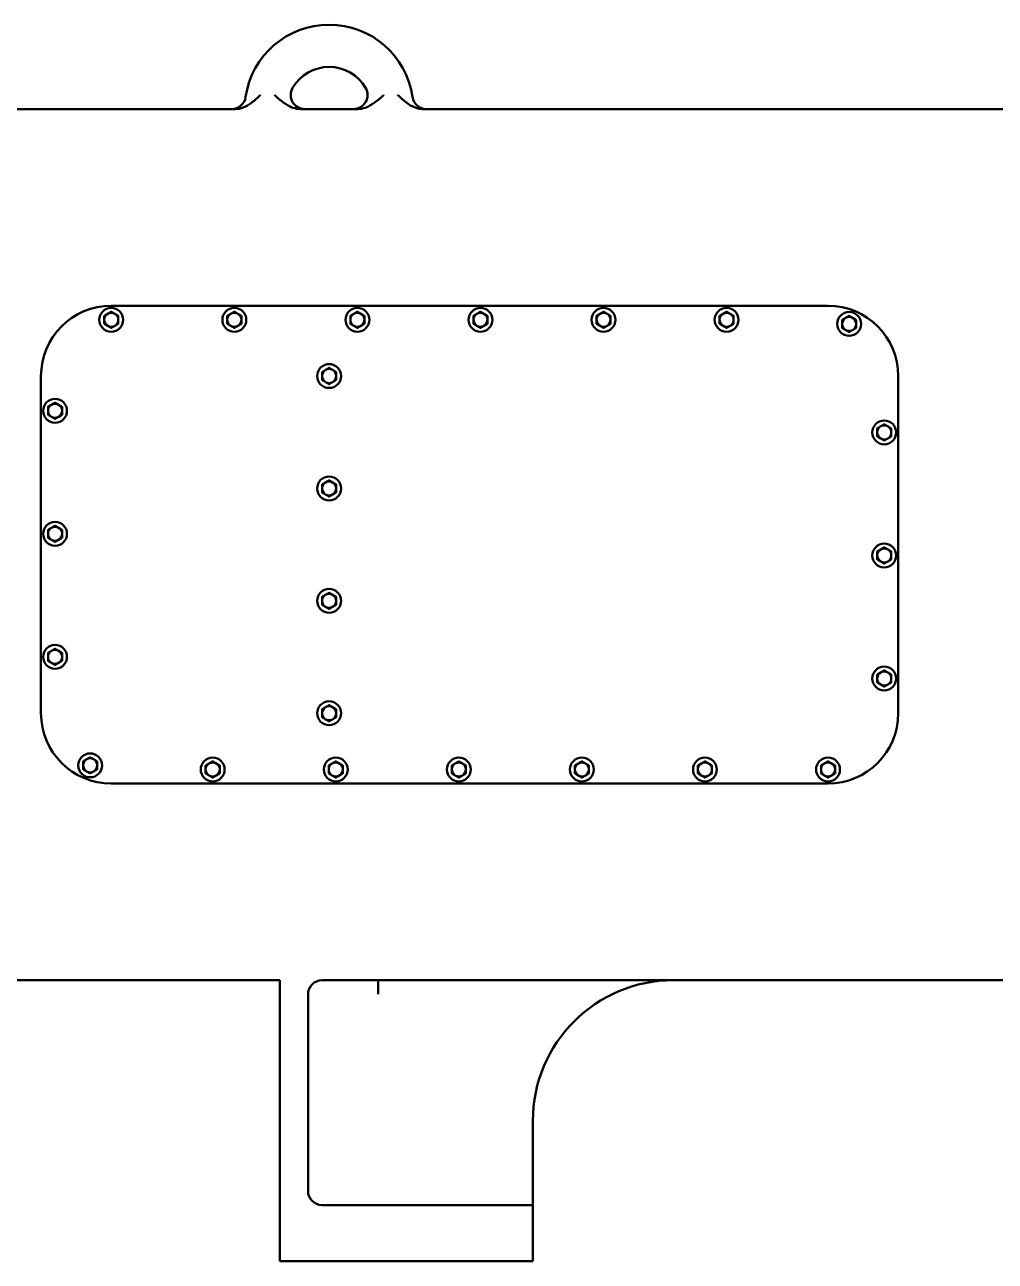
# Model space of a CAD drawing. Header units: millimetres. Extents: x -3927 to 2971, y -407 to 932.
# Drawn here: x -1036 to -346, y -344 to 536 of the extents above; entities that cross this region are included whole.
import ezdxf

# ---------------------------------------------------------------- set-up
doc = ezdxf.new("R2010")
doc.units = ezdxf.units.MM
doc.layers.add('Видимый контур (ГОСТ)', color=7, linetype='Continuous', lineweight=50)

msp = doc.modelspace()

# ---------------------------------------------------------------- linework, layer by layer
at = {"layer": 'Видимый контур (ГОСТ)'}
for p, q in [((-1083.18, 476), (-886.32, 476)), ((-840.11, 476), (-799.39, 476)), ((-753.18, 476), (-194.75, 476)), ((-464.75, 336), (-974.75, 336)), ((-1024.75, 286), (-1024.75, 46)), ((-414.75, 46), (-414.75, 286)), ((-974.75, -4), (-464.75, -4)), ((-1114.75, -144), (-854.75, -144)), ((-854.75, -144), (-854.75, -344)), ((-824.75, -144), (-194.75, -144)), ((-784.75, -154), (-784.75, -144)), ((-834.75, -154), (-834.75, -294)), ((-674.75, -244), (-674.75, -294)), ((-674.75, -304), (-674.75, -294)), ((-824.75, -304), (-674.75, -304)), ((-674.75, -344), (-674.75, -304)), ((-674.75, -344), (-854.75, -344))]:
    msp.add_line(p, q, dxfattribs=at)
for centre in [(-974.75, 326), (-887.18, 326), (-799.62, 326), (-712.05, 326), (-624.48, 326), (-536.92, 326), (-449.73, 323.07), (-819.75, 286), (-1014.75, 261.27), (-424.75, 245.87), (-819.75, 206), (-1014.75, 173.7), (-424.75, 158.3), (-819.75, 126), (-1014.75, 86.13), (-424.75, 70.73), (-819.75, 46), (-989.77, 8.93), (-902.58, 6), (-815.02, 6), (-727.45, 6), (-639.88, 6), (-552.32, 6), (-464.75, 6)]:
    msp.add_circle(centre, 8.5, dxfattribs=at)
for centre, radius, start, end in [((-819.75, 476), 60, 8.21321, 171.78679), ((-819.75, 476), 30, 30, 150), ((-889.03, 486), 10, 270, 351.78679), ((-837.07, 486), 10, 150, 270), ((-802.43, 486), 10, 270, 30), ((-750.47, 486), 10, 188.21321, 270), ((-974.75, 286), 50, 90, 180), ((-464.75, 286), 50, 0, 90), ((-974.75, 326), 5, 120, 180), ((-974.75, 326), 5, 180, 240), ((-974.75, 326), 5, 60, 120), ((-974.75, 326), 5, 0, 60), ((-974.75, 326), 5, 300, 0), ((-887.18, 326), 5, 120, 180), ((-887.18, 326), 5, 180, 240), ((-887.18, 326), 5, 60, 120), ((-887.18, 326), 5, 0, 60), ((-887.18, 326), 5, 300, 0), ((-799.62, 326), 5, 120, 180), ((-799.62, 326), 5, 180, 240), ((-799.62, 326), 5, 60, 120), ((-799.62, 326), 5, 0, 60), ((-799.62, 326), 5, 300, 0), ((-712.05, 326), 5, 120, 180), ((-712.05, 326), 5, 180, 240), ((-712.05, 326), 5, 60, 120), ((-712.05, 326), 5, 0, 60), ((-712.05, 326), 5, 300, 0), ((-624.48, 326), 5, 120, 180), ((-624.48, 326), 5, 180, 240), ((-624.48, 326), 5, 60, 120), ((-624.48, 326), 5, 0, 60), ((-624.48, 326), 5, 300, 0), ((-536.92, 326), 5, 120, 180), ((-536.92, 326), 5, 180, 240), ((-536.92, 326), 5, 60, 120), ((-536.92, 326), 5, 0, 60), ((-536.92, 326), 5, 300, 0), ((-449.73, 323.07), 5, 120, 180), ((-449.73, 323.07), 5, 60, 120), ((-449.73, 323.07), 5, 0, 60), ((-974.75, 326), 5, 240, 300), ((-887.18, 326), 5, 240, 300), ((-799.62, 326), 5, 240, 300), ((-712.05, 326), 5, 240, 300), ((-624.48, 326), 5, 240, 300), ((-536.92, 326), 5, 240, 300), ((-449.73, 323.07), 5, 180, 240), ((-449.73, 323.07), 5, 240, 300), ((-449.73, 323.07), 5, 300, 0), ((-819.75, 286), 5, 60, 120), ((-819.75, 286), 5, 120, 180), ((-819.75, 286), 5, 180, 240), ((-819.75, 286), 5, 240, 300), ((-819.75, 286), 5, 0, 60), ((-819.75, 286), 5, 300, 0), ((-1014.75, 261.27), 5, 120, 180), ((-1014.75, 261.27), 5, 60, 120), ((-1014.75, 261.27), 5, 0, 60), ((-1014.75, 261.27), 5, 180, 240), ((-1014.75, 261.27), 5, 240, 300), ((-1014.75, 261.27), 5, 300, 0), ((-424.75, 245.87), 5, 120, 180), ((-424.75, 245.87), 5, 60, 120), ((-424.75, 245.87), 5, 0, 60), ((-424.75, 245.87), 5, 180, 240), ((-424.75, 245.87), 5, 240, 300), ((-424.75, 245.87), 5, 300, 0), ((-819.75, 206), 5, 120, 180), ((-819.75, 206), 5, 180, 240), ((-819.75, 206), 5, 60, 120), ((-819.75, 206), 5, 0, 60), ((-819.75, 206), 5, 300, 0), ((-819.75, 206), 5, 240, 300), ((-1014.75, 173.7), 5, 120, 180), ((-1014.75, 173.7), 5, 60, 120), ((-1014.75, 173.7), 5, 0, 60), ((-1014.75, 173.7), 5, 180, 240), ((-1014.75, 173.7), 5, 240, 300), ((-1014.75, 173.7), 5, 300, 0), ((-424.75, 158.3), 5, 120, 180), ((-424.75, 158.3), 5, 60, 120), ((-424.75, 158.3), 5, 0, 60), ((-424.75, 158.3), 5, 180, 240), ((-424.75, 158.3), 5, 240, 300), ((-424.75, 158.3), 5, 300, 0), ((-819.75, 126), 5, 120, 180), ((-819.75, 126), 5, 180, 240), ((-819.75, 126), 5, 60, 120), ((-819.75, 126), 5, 0, 60), ((-819.75, 126), 5, 300, 0), ((-819.75, 126), 5, 240, 300), ((-1014.75, 86.13), 5, 120, 180), ((-1014.75, 86.13), 5, 60, 120), ((-1014.75, 86.13), 5, 0, 60), ((-1014.75, 86.13), 5, 180, 240), ((-1014.75, 86.13), 5, 240, 300), ((-1014.75, 86.13), 5, 300, 0), ((-424.75, 70.73), 5, 120, 180), ((-424.75, 70.73), 5, 180, 240), ((-424.75, 70.73), 5, 60, 120), ((-424.75, 70.73), 5, 0, 60), ((-424.75, 70.73), 5, 300, 0), ((-424.75, 70.73), 5, 240, 300), ((-974.75, 46), 50, 180, 270), ((-819.75, 46), 5, 120, 180), ((-819.75, 46), 5, 180, 240), ((-819.75, 46), 5, 60, 120), ((-819.75, 46), 5, 0, 60), ((-819.75, 46), 5, 300, 0), ((-464.75, 46), 50, 270, 0), ((-819.75, 46), 5, 240, 300), ((-989.77, 8.93), 5, 120, 180), ((-989.77, 8.93), 5, 180, 240), ((-989.77, 8.93), 5, 60, 120), ((-989.77, 8.93), 5, 0, 60), ((-989.77, 8.93), 5, 300, 0), ((-902.58, 6), 5, 120, 180), ((-902.58, 6), 5, 60, 120), ((-902.58, 6), 5, 0, 60), ((-815.02, 6), 5, 120, 180), ((-815.02, 6), 5, 60, 120), ((-815.02, 6), 5, 0, 60), ((-727.45, 6), 5, 120, 180), ((-727.45, 6), 5, 60, 120), ((-727.45, 6), 5, 0, 60), ((-639.88, 6), 5, 120, 180), ((-639.88, 6), 5, 60, 120), ((-639.88, 6), 5, 0, 60), ((-552.32, 6), 5, 120, 180), ((-552.32, 6), 5, 60, 120), ((-552.32, 6), 5, 0, 60), ((-464.75, 6), 5, 120, 180), ((-464.75, 6), 5, 60, 120), ((-464.75, 6), 5, 0, 60), ((-989.77, 8.93), 5, 240, 300), ((-902.58, 6), 5, 180, 240), ((-902.58, 6), 5, 240, 300), ((-902.58, 6), 5, 300, 0), ((-815.02, 6), 5, 180, 240), ((-815.02, 6), 5, 240, 300), ((-815.02, 6), 5, 300, 0), ((-727.45, 6), 5, 180, 240), ((-727.45, 6), 5, 240, 300), ((-727.45, 6), 5, 300, 0), ((-639.88, 6), 5, 180, 240), ((-639.88, 6), 5, 240, 300), ((-639.88, 6), 5, 300, 0), ((-552.32, 6), 5, 180, 240), ((-552.32, 6), 5, 240, 300), ((-552.32, 6), 5, 300, 0), ((-464.75, 6), 5, 180, 240), ((-464.75, 6), 5, 240, 300), ((-464.75, 6), 5, 300, 0), ((-824.75, -154), 10, 90, 180), ((-574.75, -244), 100, 90, 180), ((-824.75, -294), 10, 180, 270)]:
    msp.add_arc(centre, radius, start, end, dxfattribs=at)
for points, knots in [([(-868.74, 486), (-868.75, 485.99), (-868.75, 485.99), (-870.79, 484.03), (-872.8, 482.09), (-876.68, 479.14), (-878.68, 477.87), (-882.95, 476.28), (-884.75, 476), (-886.32, 476)], [-0.002382, -0.002382, -0.002382, -0.002382, 0, 0, 0.84473, 0.84473, 1.486888, 1.486888, 2.039356, 2.039356, 2.039356, 2.039356]), ([(-840.11, 476), (-841.95, 476), (-843.77, 476.36), (-847.81, 477.77), (-849.94, 478.99), (-854.3, 482.11), (-856.44, 484.08), (-858.47, 485.99), (-858.48, 486), (-858.48, 486)], [0, 0, 0, 0, 0.552665, 0.552665, 1.278332, 1.278332, 2.14629, 2.14629, 2.147934, 2.147934, 2.147934, 2.147934]), ([(-781.02, 486), (-781.02, 486), (-781.03, 485.99), (-783.06, 484.08), (-785.2, 482.11), (-789.56, 478.99), (-791.69, 477.77), (-795.73, 476.36), (-797.55, 476), (-799.39, 476)], [-0.001585, -0.001585, -0.001585, -0.001585, 0, 0, 0.836753, 0.836753, 1.53633, 1.53633, 2.069126, 2.069126, 2.069126, 2.069126]), ([(-753.18, 476), (-754.75, 476), (-756.55, 476.28), (-760.82, 477.87), (-762.82, 479.14), (-766.7, 482.09), (-768.71, 484.03), (-770.75, 485.99), (-770.75, 485.99), (-770.76, 486)], [0, 0, 0, 0, 0.47188, 0.47188, 1.020367, 1.020367, 1.741876, 1.741876, 1.743911, 1.743911, 1.743911, 1.743911])]:
    msp.add_open_spline(points, degree=3, knots=knots, dxfattribs=at)
for points, weights in [([(-979.75, 328.89), (-978.41, 329.66), (-977.25, 330.33)], [1.18718660813, 1.13093581243, 1]), ([(-979.75, 326), (-979.75, 327.34), (-979.75, 328.89)], [1, 1.13093581243, 1.18718660813]), ([(-979.75, 323.11), (-979.75, 324.66), (-979.75, 326)], [1.18718660813, 1.13093581243, 1]), ([(-977.25, 330.33), (-976.09, 331), (-974.75, 331.77)], [1, 1.13093581243, 1.18718660813]), ([(-974.75, 331.77), (-973.41, 331), (-972.25, 330.33)], [1.18718660813, 1.13093581243, 1]), ([(-972.25, 330.33), (-971.09, 329.66), (-969.75, 328.89)], [1, 1.13093581243, 1.18718660813]), ([(-969.75, 328.89), (-969.75, 327.34), (-969.75, 326)], [1.18718660813, 1.13093581243, 1]), ([(-969.75, 326), (-969.75, 324.66), (-969.75, 323.11)], [1, 1.13093581243, 1.18718660813]), ([(-892.18, 328.89), (-890.84, 329.66), (-889.68, 330.33)], [1.18718660813, 1.13093581243, 1]), ([(-892.18, 326), (-892.18, 327.34), (-892.18, 328.89)], [1, 1.13093581243, 1.18718660813]), ([(-892.18, 323.11), (-892.18, 324.66), (-892.18, 326)], [1.18718660813, 1.13093581243, 1]), ([(-889.68, 330.33), (-888.52, 331), (-887.18, 331.77)], [1, 1.13093581243, 1.18718660813]), ([(-887.18, 331.77), (-885.84, 331), (-884.68, 330.33)], [1.18718660813, 1.13093581243, 1]), ([(-884.68, 330.33), (-883.52, 329.66), (-882.18, 328.89)], [1, 1.13093581243, 1.18718660813]), ([(-882.18, 328.89), (-882.18, 327.34), (-882.18, 326)], [1.18718660813, 1.13093581243, 1]), ([(-882.18, 326), (-882.18, 324.66), (-882.18, 323.11)], [1, 1.13093581243, 1.18718660813]), ([(-804.62, 328.89), (-803.28, 329.66), (-802.12, 330.33)], [1.18718660813, 1.13093581243, 1]), ([(-804.62, 326), (-804.62, 327.34), (-804.62, 328.89)], [1, 1.13093581243, 1.18718660813]), ([(-804.62, 323.11), (-804.62, 324.66), (-804.62, 326)], [1.18718660813, 1.13093581243, 1]), ([(-802.12, 330.33), (-800.96, 331), (-799.62, 331.77)], [1, 1.13093581243, 1.18718660813]), ([(-799.62, 331.77), (-798.28, 331), (-797.12, 330.33)], [1.18718660813, 1.13093581243, 1]), ([(-797.12, 330.33), (-795.96, 329.66), (-794.62, 328.89)], [1, 1.13093581243, 1.18718660813]), ([(-794.62, 328.89), (-794.62, 327.34), (-794.62, 326)], [1.18718660813, 1.13093581243, 1]), ([(-794.62, 326), (-794.62, 324.66), (-794.62, 323.11)], [1, 1.13093581243, 1.18718660813]), ([(-717.05, 328.89), (-715.71, 329.66), (-714.55, 330.33)], [1.18718660813, 1.13093581243, 1]), ([(-717.05, 326), (-717.05, 327.34), (-717.05, 328.89)], [1, 1.13093581243, 1.18718660813]), ([(-717.05, 323.11), (-717.05, 324.66), (-717.05, 326)], [1.18718660813, 1.13093581243, 1]), ([(-714.55, 330.33), (-713.39, 331), (-712.05, 331.77)], [1, 1.13093581243, 1.18718660813]), ([(-712.05, 331.77), (-710.71, 331), (-709.55, 330.33)], [1.18718660813, 1.13093581243, 1]), ([(-709.55, 330.33), (-708.39, 329.66), (-707.05, 328.89)], [1, 1.13093581243, 1.18718660813]), ([(-707.05, 328.89), (-707.05, 327.34), (-707.05, 326)], [1.18718660813, 1.13093581243, 1]), ([(-707.05, 326), (-707.05, 324.66), (-707.05, 323.11)], [1, 1.13093581243, 1.18718660813]), ([(-629.48, 328.89), (-628.14, 329.66), (-626.98, 330.33)], [1.18718660813, 1.13093581243, 1]), ([(-629.48, 326), (-629.48, 327.34), (-629.48, 328.89)], [1, 1.13093581243, 1.18718660813]), ([(-629.48, 323.11), (-629.48, 324.66), (-629.48, 326)], [1.18718660813, 1.13093581243, 1]), ([(-626.98, 330.33), (-625.82, 331), (-624.48, 331.77)], [1, 1.13093581243, 1.18718660813]), ([(-624.48, 331.77), (-623.14, 331), (-621.98, 330.33)], [1.18718660813, 1.13093581243, 1]), ([(-621.98, 330.33), (-620.82, 329.66), (-619.48, 328.89)], [1, 1.13093581243, 1.18718660813]), ([(-619.48, 328.89), (-619.48, 327.34), (-619.48, 326)], [1.18718660813, 1.13093581243, 1]), ([(-619.48, 326), (-619.48, 324.66), (-619.48, 323.11)], [1, 1.13093581243, 1.18718660813]), ([(-541.92, 328.89), (-540.58, 329.66), (-539.42, 330.33)], [1.18718660813, 1.13093581243, 1]), ([(-541.92, 326), (-541.92, 327.34), (-541.92, 328.89)], [1, 1.13093581243, 1.18718660813]), ([(-541.92, 323.11), (-541.92, 324.66), (-541.92, 326)], [1.18718660813, 1.13093581243, 1]), ([(-539.42, 330.33), (-538.26, 331), (-536.92, 331.77)], [1, 1.13093581243, 1.18718660813]), ([(-536.92, 331.77), (-535.58, 331), (-534.42, 330.33)], [1.18718660813, 1.13093581243, 1]), ([(-534.42, 330.33), (-533.26, 329.66), (-531.92, 328.89)], [1, 1.13093581243, 1.18718660813]), ([(-531.92, 328.89), (-531.92, 327.34), (-531.92, 326)], [1.18718660813, 1.13093581243, 1]), ([(-531.92, 326), (-531.92, 324.66), (-531.92, 323.11)], [1, 1.13093581243, 1.18718660813]), ([(-454.73, 325.96), (-453.39, 326.73), (-452.23, 327.4)], [1.18718660813, 1.13093581243, 1]), ([(-454.73, 323.07), (-454.73, 324.41), (-454.73, 325.96)], [1, 1.13093581243, 1.18718660813]), ([(-452.23, 327.4), (-451.07, 328.07), (-449.73, 328.85)], [1, 1.13093581243, 1.18718660813]), ([(-449.73, 328.85), (-448.39, 328.07), (-447.23, 327.4)], [1.18718660813, 1.13093581243, 1]), ([(-447.23, 327.4), (-446.07, 326.73), (-444.73, 325.96)], [1, 1.13093581243, 1.18718660813]), ([(-444.73, 325.96), (-444.73, 324.41), (-444.73, 323.07)], [1.18718660813, 1.13093581243, 1]), ([(-977.25, 321.67), (-978.41, 322.34), (-979.75, 323.11)], [1, 1.13093581243, 1.18718660813]), ([(-974.75, 320.23), (-976.09, 321), (-977.25, 321.67)], [1.18718660813, 1.13093581243, 1]), ([(-972.25, 321.67), (-973.41, 321), (-974.75, 320.23)], [1, 1.13093581243, 1.18718660813]), ([(-969.75, 323.11), (-971.09, 322.34), (-972.25, 321.67)], [1.18718660813, 1.13093581243, 1]), ([(-889.68, 321.67), (-890.84, 322.34), (-892.18, 323.11)], [1, 1.13093581243, 1.18718660813]), ([(-887.18, 320.23), (-888.52, 321), (-889.68, 321.67)], [1.18718660813, 1.13093581243, 1]), ([(-884.68, 321.67), (-885.84, 321), (-887.18, 320.23)], [1, 1.13093581243, 1.18718660813]), ([(-882.18, 323.11), (-883.52, 322.34), (-884.68, 321.67)], [1.18718660813, 1.13093581243, 1]), ([(-802.12, 321.67), (-803.28, 322.34), (-804.62, 323.11)], [1, 1.13093581243, 1.18718660813]), ([(-799.62, 320.23), (-800.96, 321), (-802.12, 321.67)], [1.18718660813, 1.13093581243, 1]), ([(-797.12, 321.67), (-798.28, 321), (-799.62, 320.23)], [1, 1.13093581243, 1.18718660813]), ([(-794.62, 323.11), (-795.96, 322.34), (-797.12, 321.67)], [1.18718660813, 1.13093581243, 1]), ([(-714.55, 321.67), (-715.71, 322.34), (-717.05, 323.11)], [1, 1.13093581243, 1.18718660813]), ([(-712.05, 320.23), (-713.39, 321), (-714.55, 321.67)], [1.18718660813, 1.13093581243, 1]), ([(-709.55, 321.67), (-710.71, 321), (-712.05, 320.23)], [1, 1.13093581243, 1.18718660813]), ([(-707.05, 323.11), (-708.39, 322.34), (-709.55, 321.67)], [1.18718660813, 1.13093581243, 1]), ([(-626.98, 321.67), (-628.14, 322.34), (-629.48, 323.11)], [1, 1.13093581243, 1.18718660813]), ([(-624.48, 320.23), (-625.82, 321), (-626.98, 321.67)], [1.18718660813, 1.13093581243, 1]), ([(-621.98, 321.67), (-623.14, 321), (-624.48, 320.23)], [1, 1.13093581243, 1.18718660813]), ([(-619.48, 323.11), (-620.82, 322.34), (-621.98, 321.67)], [1.18718660813, 1.13093581243, 1]), ([(-539.42, 321.67), (-540.58, 322.34), (-541.92, 323.11)], [1, 1.13093581243, 1.18718660813]), ([(-536.92, 320.23), (-538.26, 321), (-539.42, 321.67)], [1.18718660813, 1.13093581243, 1]), ([(-534.42, 321.67), (-535.58, 321), (-536.92, 320.23)], [1, 1.13093581243, 1.18718660813]), ([(-531.92, 323.11), (-533.26, 322.34), (-534.42, 321.67)], [1.18718660813, 1.13093581243, 1]), ([(-454.73, 320.19), (-454.73, 321.73), (-454.73, 323.07)], [1.18718660813, 1.13093581243, 1]), ([(-452.23, 318.74), (-453.39, 319.41), (-454.73, 320.19)], [1, 1.13093581243, 1.18718660813]), ([(-449.73, 317.3), (-451.07, 318.07), (-452.23, 318.74)], [1.18718660813, 1.13093581243, 1]), ([(-447.23, 318.74), (-448.39, 318.07), (-449.73, 317.3)], [1, 1.13093581243, 1.18718660813]), ([(-444.73, 320.19), (-446.07, 319.41), (-447.23, 318.74)], [1.18718660813, 1.13093581243, 1]), ([(-444.73, 323.07), (-444.73, 321.73), (-444.73, 320.19)], [1, 1.13093581243, 1.18718660813]), ([(-822.25, 290.33), (-821.09, 291), (-819.75, 291.77)], [1, 1.13093581243, 1.18718660813]), ([(-819.75, 291.77), (-818.41, 291), (-817.25, 290.33)], [1.18718660813, 1.13093581243, 1]), ([(-824.75, 288.89), (-823.41, 289.66), (-822.25, 290.33)], [1.18718660813, 1.13093581243, 1]), ([(-824.75, 286), (-824.75, 287.34), (-824.75, 288.89)], [1, 1.13093581243, 1.18718660813]), ([(-824.75, 283.11), (-824.75, 284.66), (-824.75, 286)], [1.18718660813, 1.13093581243, 1]), ([(-822.25, 281.67), (-823.41, 282.34), (-824.75, 283.11)], [1, 1.13093581243, 1.18718660813]), ([(-819.75, 280.23), (-821.09, 281), (-822.25, 281.67)], [1.18718660813, 1.13093581243, 1]), ([(-817.25, 281.67), (-818.41, 281), (-819.75, 280.23)], [1, 1.13093581243, 1.18718660813]), ([(-817.25, 290.33), (-816.09, 289.66), (-814.75, 288.89)], [1, 1.13093581243, 1.18718660813]), ([(-814.75, 283.11), (-816.09, 282.34), (-817.25, 281.67)], [1.18718660813, 1.13093581243, 1]), ([(-814.75, 288.89), (-814.75, 287.34), (-814.75, 286)], [1.18718660813, 1.13093581243, 1]), ([(-814.75, 286), (-814.75, 284.66), (-814.75, 283.11)], [1, 1.13093581243, 1.18718660813]), ([(-1019.75, 264.15), (-1018.41, 264.93), (-1017.25, 265.6)], [1.18718660813, 1.13093581243, 1]), ([(-1019.75, 261.27), (-1019.75, 262.61), (-1019.75, 264.15)], [1, 1.13093581243, 1.18718660813]), ([(-1017.25, 265.6), (-1016.09, 266.27), (-1014.75, 267.04)], [1, 1.13093581243, 1.18718660813]), ([(-1014.75, 267.04), (-1013.41, 266.27), (-1012.25, 265.6)], [1.18718660813, 1.13093581243, 1]), ([(-1012.25, 265.6), (-1011.09, 264.93), (-1009.75, 264.15)], [1, 1.13093581243, 1.18718660813]), ([(-1009.75, 264.15), (-1009.75, 262.61), (-1009.75, 261.27)], [1.18718660813, 1.13093581243, 1]), ([(-1019.75, 258.38), (-1019.75, 259.93), (-1019.75, 261.27)], [1.18718660813, 1.13093581243, 1]), ([(-1017.25, 256.94), (-1018.41, 257.61), (-1019.75, 258.38)], [1, 1.13093581243, 1.18718660813]), ([(-1014.75, 255.49), (-1016.09, 256.27), (-1017.25, 256.94)], [1.18718660813, 1.13093581243, 1]), ([(-1012.25, 256.94), (-1013.41, 256.27), (-1014.75, 255.49)], [1, 1.13093581243, 1.18718660813]), ([(-1009.75, 258.38), (-1011.09, 257.61), (-1012.25, 256.94)], [1.18718660813, 1.13093581243, 1]), ([(-1009.75, 261.27), (-1009.75, 259.93), (-1009.75, 258.38)], [1, 1.13093581243, 1.18718660813]), ([(-429.75, 248.75), (-428.41, 249.53), (-427.25, 250.2)], [1.18718660813, 1.13093581243, 1]), ([(-429.75, 245.87), (-429.75, 247.21), (-429.75, 248.75)], [1, 1.13093581243, 1.18718660813]), ([(-427.25, 250.2), (-426.09, 250.87), (-424.75, 251.64)], [1, 1.13093581243, 1.18718660813]), ([(-424.75, 251.64), (-423.41, 250.87), (-422.25, 250.2)], [1.18718660813, 1.13093581243, 1]), ([(-422.25, 250.2), (-421.09, 249.53), (-419.75, 248.75)], [1, 1.13093581243, 1.18718660813]), ([(-419.75, 248.75), (-419.75, 247.21), (-419.75, 245.87)], [1.18718660813, 1.13093581243, 1]), ([(-429.75, 242.98), (-429.75, 244.53), (-429.75, 245.87)], [1.18718660813, 1.13093581243, 1]), ([(-427.25, 241.54), (-428.41, 242.21), (-429.75, 242.98)], [1, 1.13093581243, 1.18718660813]), ([(-424.75, 240.09), (-426.09, 240.87), (-427.25, 241.54)], [1.18718660813, 1.13093581243, 1]), ([(-422.25, 241.54), (-423.41, 240.87), (-424.75, 240.09)], [1, 1.13093581243, 1.18718660813]), ([(-419.75, 242.98), (-421.09, 242.21), (-422.25, 241.54)], [1.18718660813, 1.13093581243, 1]), ([(-419.75, 245.87), (-419.75, 244.53), (-419.75, 242.98)], [1, 1.13093581243, 1.18718660813]), ([(-822.25, 210.33), (-821.09, 211), (-819.75, 211.77)], [1, 1.13093581243, 1.18718660813]), ([(-819.75, 211.77), (-818.41, 211), (-817.25, 210.33)], [1.18718660813, 1.13093581243, 1]), ([(-824.75, 208.89), (-823.41, 209.66), (-822.25, 210.33)], [1.18718660813, 1.13093581243, 1]), ([(-824.75, 206), (-824.75, 207.34), (-824.75, 208.89)], [1, 1.13093581243, 1.18718660813]), ([(-824.75, 203.11), (-824.75, 204.66), (-824.75, 206)], [1.18718660813, 1.13093581243, 1]), ([(-822.25, 201.67), (-823.41, 202.34), (-824.75, 203.11)], [1, 1.13093581243, 1.18718660813]), ([(-817.25, 210.33), (-816.09, 209.66), (-814.75, 208.89)], [1, 1.13093581243, 1.18718660813]), ([(-814.75, 203.11), (-816.09, 202.34), (-817.25, 201.67)], [1.18718660813, 1.13093581243, 1]), ([(-814.75, 208.89), (-814.75, 207.34), (-814.75, 206)], [1.18718660813, 1.13093581243, 1]), ([(-814.75, 206), (-814.75, 204.66), (-814.75, 203.11)], [1, 1.13093581243, 1.18718660813]), ([(-819.75, 200.23), (-821.09, 201), (-822.25, 201.67)], [1.18718660813, 1.13093581243, 1]), ([(-817.25, 201.67), (-818.41, 201), (-819.75, 200.23)], [1, 1.13093581243, 1.18718660813]), ([(-1019.75, 176.59), (-1018.41, 177.36), (-1017.25, 178.03)], [1.18718660813, 1.13093581243, 1]), ([(-1019.75, 173.7), (-1019.75, 175.04), (-1019.75, 176.59)], [1, 1.13093581243, 1.18718660813]), ([(-1017.25, 178.03), (-1016.09, 178.7), (-1014.75, 179.47)], [1, 1.13093581243, 1.18718660813]), ([(-1014.75, 179.47), (-1013.41, 178.7), (-1012.25, 178.03)], [1.18718660813, 1.13093581243, 1]), ([(-1012.25, 178.03), (-1011.09, 177.36), (-1009.75, 176.59)], [1, 1.13093581243, 1.18718660813]), ([(-1009.75, 176.59), (-1009.75, 175.04), (-1009.75, 173.7)], [1.18718660813, 1.13093581243, 1]), ([(-1019.75, 170.81), (-1019.75, 172.36), (-1019.75, 173.7)], [1.18718660813, 1.13093581243, 1]), ([(-1017.25, 169.37), (-1018.41, 170.04), (-1019.75, 170.81)], [1, 1.13093581243, 1.18718660813]), ([(-1014.75, 167.93), (-1016.09, 168.7), (-1017.25, 169.37)], [1.18718660813, 1.13093581243, 1]), ([(-1012.25, 169.37), (-1013.41, 168.7), (-1014.75, 167.93)], [1, 1.13093581243, 1.18718660813]), ([(-1009.75, 170.81), (-1011.09, 170.04), (-1012.25, 169.37)], [1.18718660813, 1.13093581243, 1]), ([(-1009.75, 173.7), (-1009.75, 172.36), (-1009.75, 170.81)], [1, 1.13093581243, 1.18718660813]), ([(-429.75, 161.19), (-428.41, 161.96), (-427.25, 162.63)], [1.18718660813, 1.13093581243, 1]), ([(-429.75, 158.3), (-429.75, 159.64), (-429.75, 161.19)], [1, 1.13093581243, 1.18718660813]), ([(-427.25, 162.63), (-426.09, 163.3), (-424.75, 164.07)], [1, 1.13093581243, 1.18718660813]), ([(-424.75, 164.07), (-423.41, 163.3), (-422.25, 162.63)], [1.18718660813, 1.13093581243, 1]), ([(-422.25, 162.63), (-421.09, 161.96), (-419.75, 161.19)], [1, 1.13093581243, 1.18718660813]), ([(-419.75, 161.19), (-419.75, 159.64), (-419.75, 158.3)], [1.18718660813, 1.13093581243, 1]), ([(-429.75, 155.41), (-429.75, 156.96), (-429.75, 158.3)], [1.18718660813, 1.13093581243, 1]), ([(-427.25, 153.97), (-428.41, 154.64), (-429.75, 155.41)], [1, 1.13093581243, 1.18718660813]), ([(-424.75, 152.53), (-426.09, 153.3), (-427.25, 153.97)], [1.18718660813, 1.13093581243, 1]), ([(-422.25, 153.97), (-423.41, 153.3), (-424.75, 152.53)], [1, 1.13093581243, 1.18718660813]), ([(-419.75, 155.41), (-421.09, 154.64), (-422.25, 153.97)], [1.18718660813, 1.13093581243, 1]), ([(-419.75, 158.3), (-419.75, 156.96), (-419.75, 155.41)], [1, 1.13093581243, 1.18718660813]), ([(-824.75, 128.89), (-823.41, 129.66), (-822.25, 130.33)], [1.18718660813, 1.13093581243, 1]), ([(-824.75, 126), (-824.75, 127.34), (-824.75, 128.89)], [1, 1.13093581243, 1.18718660813]), ([(-824.75, 123.11), (-824.75, 124.66), (-824.75, 126)], [1.18718660813, 1.13093581243, 1]), ([(-822.25, 130.33), (-821.09, 131), (-819.75, 131.77)], [1, 1.13093581243, 1.18718660813]), ([(-819.75, 131.77), (-818.41, 131), (-817.25, 130.33)], [1.18718660813, 1.13093581243, 1]), ([(-817.25, 130.33), (-816.09, 129.66), (-814.75, 128.89)], [1, 1.13093581243, 1.18718660813]), ([(-814.75, 128.89), (-814.75, 127.34), (-814.75, 126)], [1.18718660813, 1.13093581243, 1]), ([(-814.75, 126), (-814.75, 124.66), (-814.75, 123.11)], [1, 1.13093581243, 1.18718660813]), ([(-822.25, 121.67), (-823.41, 122.34), (-824.75, 123.11)], [1, 1.13093581243, 1.18718660813]), ([(-819.75, 120.23), (-821.09, 121), (-822.25, 121.67)], [1.18718660813, 1.13093581243, 1]), ([(-817.25, 121.67), (-818.41, 121), (-819.75, 120.23)], [1, 1.13093581243, 1.18718660813]), ([(-814.75, 123.11), (-816.09, 122.34), (-817.25, 121.67)], [1.18718660813, 1.13093581243, 1]), ([(-1019.75, 89.02), (-1018.41, 89.79), (-1017.25, 90.46)], [1.18718660813, 1.13093581243, 1]), ([(-1019.75, 86.13), (-1019.75, 87.47), (-1019.75, 89.02)], [1, 1.13093581243, 1.18718660813]), ([(-1017.25, 90.46), (-1016.09, 91.13), (-1014.75, 91.91)], [1, 1.13093581243, 1.18718660813]), ([(-1014.75, 91.91), (-1013.41, 91.13), (-1012.25, 90.46)], [1.18718660813, 1.13093581243, 1]), ([(-1012.25, 90.46), (-1011.09, 89.79), (-1009.75, 89.02)], [1, 1.13093581243, 1.18718660813]), ([(-1009.75, 89.02), (-1009.75, 87.47), (-1009.75, 86.13)], [1.18718660813, 1.13093581243, 1]), ([(-1019.75, 83.25), (-1019.75, 84.79), (-1019.75, 86.13)], [1.18718660813, 1.13093581243, 1]), ([(-1017.25, 81.8), (-1018.41, 82.47), (-1019.75, 83.25)], [1, 1.13093581243, 1.18718660813]), ([(-1014.75, 80.36), (-1016.09, 81.13), (-1017.25, 81.8)], [1.18718660813, 1.13093581243, 1]), ([(-1012.25, 81.8), (-1013.41, 81.13), (-1014.75, 80.36)], [1, 1.13093581243, 1.18718660813]), ([(-1009.75, 83.25), (-1011.09, 82.47), (-1012.25, 81.8)], [1.18718660813, 1.13093581243, 1]), ([(-1009.75, 86.13), (-1009.75, 84.79), (-1009.75, 83.25)], [1, 1.13093581243, 1.18718660813]), ([(-429.75, 73.62), (-428.41, 74.39), (-427.25, 75.06)], [1.18718660813, 1.13093581243, 1]), ([(-429.75, 70.73), (-429.75, 72.07), (-429.75, 73.62)], [1, 1.13093581243, 1.18718660813]), ([(-429.75, 67.85), (-429.75, 69.39), (-429.75, 70.73)], [1.18718660813, 1.13093581243, 1]), ([(-427.25, 75.06), (-426.09, 75.73), (-424.75, 76.51)], [1, 1.13093581243, 1.18718660813]), ([(-424.75, 76.51), (-423.41, 75.73), (-422.25, 75.06)], [1.18718660813, 1.13093581243, 1]), ([(-422.25, 75.06), (-421.09, 74.39), (-419.75, 73.62)], [1, 1.13093581243, 1.18718660813]), ([(-419.75, 73.62), (-419.75, 72.07), (-419.75, 70.73)], [1.18718660813, 1.13093581243, 1]), ([(-419.75, 70.73), (-419.75, 69.39), (-419.75, 67.85)], [1, 1.13093581243, 1.18718660813]), ([(-427.25, 66.4), (-428.41, 67.07), (-429.75, 67.85)], [1, 1.13093581243, 1.18718660813]), ([(-424.75, 64.96), (-426.09, 65.73), (-427.25, 66.4)], [1.18718660813, 1.13093581243, 1]), ([(-422.25, 66.4), (-423.41, 65.73), (-424.75, 64.96)], [1, 1.13093581243, 1.18718660813]), ([(-419.75, 67.85), (-421.09, 67.07), (-422.25, 66.4)], [1.18718660813, 1.13093581243, 1]), ([(-824.75, 48.89), (-823.41, 49.66), (-822.25, 50.33)], [1.18718660813, 1.13093581243, 1]), ([(-824.75, 46), (-824.75, 47.34), (-824.75, 48.89)], [1, 1.13093581243, 1.18718660813]), ([(-824.75, 43.11), (-824.75, 44.66), (-824.75, 46)], [1.18718660813, 1.13093581243, 1]), ([(-822.25, 50.33), (-821.09, 51), (-819.75, 51.77)], [1, 1.13093581243, 1.18718660813]), ([(-819.75, 51.77), (-818.41, 51), (-817.25, 50.33)], [1.18718660813, 1.13093581243, 1]), ([(-817.25, 50.33), (-816.09, 49.66), (-814.75, 48.89)], [1, 1.13093581243, 1.18718660813]), ([(-814.75, 48.89), (-814.75, 47.34), (-814.75, 46)], [1.18718660813, 1.13093581243, 1]), ([(-814.75, 46), (-814.75, 44.66), (-814.75, 43.11)], [1, 1.13093581243, 1.18718660813]), ([(-822.25, 41.67), (-823.41, 42.34), (-824.75, 43.11)], [1, 1.13093581243, 1.18718660813]), ([(-819.75, 40.23), (-821.09, 41), (-822.25, 41.67)], [1.18718660813, 1.13093581243, 1]), ([(-817.25, 41.67), (-818.41, 41), (-819.75, 40.23)], [1, 1.13093581243, 1.18718660813]), ([(-814.75, 43.11), (-816.09, 42.34), (-817.25, 41.67)], [1.18718660813, 1.13093581243, 1]), ([(-994.77, 11.81), (-993.43, 12.59), (-992.27, 13.26)], [1.18718660813, 1.13093581243, 1]), ([(-994.77, 8.93), (-994.77, 10.27), (-994.77, 11.81)], [1, 1.13093581243, 1.18718660813]), ([(-994.77, 6.04), (-994.77, 7.59), (-994.77, 8.93)], [1.18718660813, 1.13093581243, 1]), ([(-992.27, 13.26), (-991.11, 13.93), (-989.77, 14.7)], [1, 1.13093581243, 1.18718660813]), ([(-989.77, 14.7), (-988.43, 13.93), (-987.27, 13.26)], [1.18718660813, 1.13093581243, 1]), ([(-987.27, 13.26), (-986.11, 12.59), (-984.77, 11.81)], [1, 1.13093581243, 1.18718660813]), ([(-984.77, 11.81), (-984.77, 10.27), (-984.77, 8.93)], [1.18718660813, 1.13093581243, 1]), ([(-984.77, 8.93), (-984.77, 7.59), (-984.77, 6.04)], [1, 1.13093581243, 1.18718660813]), ([(-907.58, 8.89), (-906.24, 9.66), (-905.08, 10.33)], [1.18718660813, 1.13093581243, 1]), ([(-907.58, 6), (-907.58, 7.34), (-907.58, 8.89)], [1, 1.13093581243, 1.18718660813]), ([(-905.08, 10.33), (-903.92, 11), (-902.58, 11.77)], [1, 1.13093581243, 1.18718660813]), ([(-902.58, 11.77), (-901.24, 11), (-900.08, 10.33)], [1.18718660813, 1.13093581243, 1]), ([(-900.08, 10.33), (-898.92, 9.66), (-897.58, 8.89)], [1, 1.13093581243, 1.18718660813]), ([(-897.58, 8.89), (-897.58, 7.34), (-897.58, 6)], [1.18718660813, 1.13093581243, 1]), ([(-820.02, 8.89), (-818.68, 9.66), (-817.52, 10.33)], [1.18718660813, 1.13093581243, 1]), ([(-820.02, 6), (-820.02, 7.34), (-820.02, 8.89)], [1, 1.13093581243, 1.18718660813]), ([(-817.52, 10.33), (-816.36, 11), (-815.02, 11.77)], [1, 1.13093581243, 1.18718660813]), ([(-815.02, 11.77), (-813.68, 11), (-812.52, 10.33)], [1.18718660813, 1.13093581243, 1]), ([(-812.52, 10.33), (-811.36, 9.66), (-810.02, 8.89)], [1, 1.13093581243, 1.18718660813]), ([(-810.02, 8.89), (-810.02, 7.34), (-810.02, 6)], [1.18718660813, 1.13093581243, 1]), ([(-732.45, 8.89), (-731.11, 9.66), (-729.95, 10.33)], [1.18718660813, 1.13093581243, 1]), ([(-732.45, 6), (-732.45, 7.34), (-732.45, 8.89)], [1, 1.13093581243, 1.18718660813]), ([(-729.95, 10.33), (-728.79, 11), (-727.45, 11.77)], [1, 1.13093581243, 1.18718660813]), ([(-727.45, 11.77), (-726.11, 11), (-724.95, 10.33)], [1.18718660813, 1.13093581243, 1]), ([(-724.95, 10.33), (-723.79, 9.66), (-722.45, 8.89)], [1, 1.13093581243, 1.18718660813]), ([(-722.45, 8.89), (-722.45, 7.34), (-722.45, 6)], [1.18718660813, 1.13093581243, 1]), ([(-644.88, 8.89), (-643.54, 9.66), (-642.38, 10.33)], [1.18718660813, 1.13093581243, 1]), ([(-644.88, 6), (-644.88, 7.34), (-644.88, 8.89)], [1, 1.13093581243, 1.18718660813]), ([(-642.38, 10.33), (-641.22, 11), (-639.88, 11.77)], [1, 1.13093581243, 1.18718660813]), ([(-639.88, 11.77), (-638.54, 11), (-637.38, 10.33)], [1.18718660813, 1.13093581243, 1]), ([(-637.38, 10.33), (-636.22, 9.66), (-634.88, 8.89)], [1, 1.13093581243, 1.18718660813]), ([(-634.88, 8.89), (-634.88, 7.34), (-634.88, 6)], [1.18718660813, 1.13093581243, 1]), ([(-557.32, 8.89), (-555.98, 9.66), (-554.82, 10.33)], [1.18718660813, 1.13093581243, 1]), ([(-557.32, 6), (-557.32, 7.34), (-557.32, 8.89)], [1, 1.13093581243, 1.18718660813]), ([(-554.82, 10.33), (-553.66, 11), (-552.32, 11.77)], [1, 1.13093581243, 1.18718660813]), ([(-552.32, 11.77), (-550.98, 11), (-549.82, 10.33)], [1.18718660813, 1.13093581243, 1]), ([(-549.82, 10.33), (-548.66, 9.66), (-547.32, 8.89)], [1, 1.13093581243, 1.18718660813]), ([(-547.32, 8.89), (-547.32, 7.34), (-547.32, 6)], [1.18718660813, 1.13093581243, 1]), ([(-469.75, 8.89), (-468.41, 9.66), (-467.25, 10.33)], [1.18718660813, 1.13093581243, 1]), ([(-469.75, 6), (-469.75, 7.34), (-469.75, 8.89)], [1, 1.13093581243, 1.18718660813]), ([(-467.25, 10.33), (-466.09, 11), (-464.75, 11.77)], [1, 1.13093581243, 1.18718660813]), ([(-464.75, 11.77), (-463.41, 11), (-462.25, 10.33)], [1.18718660813, 1.13093581243, 1]), ([(-462.25, 10.33), (-461.09, 9.66), (-459.75, 8.89)], [1, 1.13093581243, 1.18718660813]), ([(-459.75, 8.89), (-459.75, 7.34), (-459.75, 6)], [1.18718660813, 1.13093581243, 1]), ([(-992.27, 4.6), (-993.43, 5.27), (-994.77, 6.04)], [1, 1.13093581243, 1.18718660813]), ([(-989.77, 3.15), (-991.11, 3.93), (-992.27, 4.6)], [1.18718660813, 1.13093581243, 1]), ([(-987.27, 4.6), (-988.43, 3.93), (-989.77, 3.15)], [1, 1.13093581243, 1.18718660813]), ([(-984.77, 6.04), (-986.11, 5.27), (-987.27, 4.6)], [1.18718660813, 1.13093581243, 1]), ([(-907.58, 3.11), (-907.58, 4.66), (-907.58, 6)], [1.18718660813, 1.13093581243, 1]), ([(-905.08, 1.67), (-906.24, 2.34), (-907.58, 3.11)], [1, 1.13093581243, 1.18718660813]), ([(-902.58, 0.23), (-903.92, 1), (-905.08, 1.67)], [1.18718660813, 1.13093581243, 1]), ([(-900.08, 1.67), (-901.24, 1), (-902.58, 0.23)], [1, 1.13093581243, 1.18718660813]), ([(-897.58, 3.11), (-898.92, 2.34), (-900.08, 1.67)], [1.18718660813, 1.13093581243, 1]), ([(-897.58, 6), (-897.58, 4.66), (-897.58, 3.11)], [1, 1.13093581243, 1.18718660813]), ([(-820.02, 3.11), (-820.02, 4.66), (-820.02, 6)], [1.18718660813, 1.13093581243, 1]), ([(-817.52, 1.67), (-818.68, 2.34), (-820.02, 3.11)], [1, 1.13093581243, 1.18718660813]), ([(-815.02, 0.23), (-816.36, 1), (-817.52, 1.67)], [1.18718660813, 1.13093581243, 1]), ([(-812.52, 1.67), (-813.68, 1), (-815.02, 0.23)], [1, 1.13093581243, 1.18718660813]), ([(-810.02, 3.11), (-811.36, 2.34), (-812.52, 1.67)], [1.18718660813, 1.13093581243, 1]), ([(-810.02, 6), (-810.02, 4.66), (-810.02, 3.11)], [1, 1.13093581243, 1.18718660813]), ([(-732.45, 3.11), (-732.45, 4.66), (-732.45, 6)], [1.18718660813, 1.13093581243, 1]), ([(-729.95, 1.67), (-731.11, 2.34), (-732.45, 3.11)], [1, 1.13093581243, 1.18718660813]), ([(-727.45, 0.23), (-728.79, 1), (-729.95, 1.67)], [1.18718660813, 1.13093581243, 1]), ([(-724.95, 1.67), (-726.11, 1), (-727.45, 0.23)], [1, 1.13093581243, 1.18718660813]), ([(-722.45, 3.11), (-723.79, 2.34), (-724.95, 1.67)], [1.18718660813, 1.13093581243, 1]), ([(-722.45, 6), (-722.45, 4.66), (-722.45, 3.11)], [1, 1.13093581243, 1.18718660813]), ([(-644.88, 3.11), (-644.88, 4.66), (-644.88, 6)], [1.18718660813, 1.13093581243, 1]), ([(-642.38, 1.67), (-643.54, 2.34), (-644.88, 3.11)], [1, 1.13093581243, 1.18718660813]), ([(-639.88, 0.23), (-641.22, 1), (-642.38, 1.67)], [1.18718660813, 1.13093581243, 1]), ([(-637.38, 1.67), (-638.54, 1), (-639.88, 0.23)], [1, 1.13093581243, 1.18718660813]), ([(-634.88, 3.11), (-636.22, 2.34), (-637.38, 1.67)], [1.18718660813, 1.13093581243, 1]), ([(-634.88, 6), (-634.88, 4.66), (-634.88, 3.11)], [1, 1.13093581243, 1.18718660813]), ([(-557.32, 3.11), (-557.32, 4.66), (-557.32, 6)], [1.18718660813, 1.13093581243, 1]), ([(-554.82, 1.67), (-555.98, 2.34), (-557.32, 3.11)], [1, 1.13093581243, 1.18718660813]), ([(-552.32, 0.23), (-553.66, 1), (-554.82, 1.67)], [1.18718660813, 1.13093581243, 1]), ([(-549.82, 1.67), (-550.98, 1), (-552.32, 0.23)], [1, 1.13093581243, 1.18718660813]), ([(-547.32, 3.11), (-548.66, 2.34), (-549.82, 1.67)], [1.18718660813, 1.13093581243, 1]), ([(-547.32, 6), (-547.32, 4.66), (-547.32, 3.11)], [1, 1.13093581243, 1.18718660813]), ([(-469.75, 3.11), (-469.75, 4.66), (-469.75, 6)], [1.18718660813, 1.13093581243, 1]), ([(-467.25, 1.67), (-468.41, 2.34), (-469.75, 3.11)], [1, 1.13093581243, 1.18718660813]), ([(-464.75, 0.23), (-466.09, 1), (-467.25, 1.67)], [1.18718660813, 1.13093581243, 1]), ([(-462.25, 1.67), (-463.41, 1), (-464.75, 0.23)], [1, 1.13093581243, 1.18718660813]), ([(-459.75, 3.11), (-461.09, 2.34), (-462.25, 1.67)], [1.18718660813, 1.13093581243, 1]), ([(-459.75, 6), (-459.75, 4.66), (-459.75, 3.11)], [1, 1.13093581243, 1.18718660813])]:
    msp.add_rational_spline(points, weights, degree=2, dxfattribs=at)

doc.saveas('drawing.dxf')
